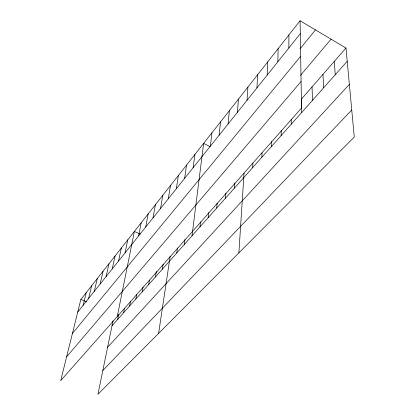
<?xml version="1.0" encoding="UTF-8"?>
<svg xmlns="http://www.w3.org/2000/svg" width="415" height="415" viewBox="0 0 415 415"><rect width="100%" height="100%" fill="white"/><g stroke="black" fill="none" stroke-linecap="round" stroke-linejoin="round"><path stroke-width="0.62" d="M288.866 47.99L288.907 34.948M281.142 135.581L281.214 130.45M277.848 61.768L278.123 48.654M271.353 146.594L271.493 141.458M267.213 75.074L267.706 61.902M261.865 157.259L262.052 152.767M252.673 167.598L252.911 163.111M256.937 87.923L257.637 74.705M238.884 252.849L244.046 173.138M247.003 100.347L247.9 87.088M234.439 188.104L234.833 182.984M237.401 112.361L238.475 99.071M225.418 198.251L225.864 193.141M228.105 123.981L229.35 110.675M216.677 208.081L217.175 202.987M219.11 135.238L220.505 121.917M208.2 217.61L208.75 212.532M210.395 146.137L211.935 132.81M199.983 226.855L200.575 221.786M192.005 235.824L203.63 143.377L209.912 146.562M184.265 244.528L184.945 239.497M193.125 167.733L194.946 154.416M176.749 252.984L177.464 247.968M184.587 178.414L186.537 165.108M158.597 333.406L170.192 256.2M176.318 188.752L178.388 175.467M162.343 269.179L163.126 264.205M155.443 276.945L156.356 271.369M168.314 198.769L170.487 185.51M148.726 284.498L149.462 280.177M160.548 208.475L162.83 195.252M142.195 291.844L143.061 286.931M153.021 217.891L155.397 204.699M135.835 298.997L136.618 294.717M145.717 227.026L148.186 213.87M129.641 305.964L130.445 301.705M123.608 312.749L124.469 308.298M138.631 235.891L141.178 222.777M117.725 319.358L118.737 314.3M117.253 316.598L134.377 231.43L140.265 234.081M113.025 320.774L97.966 394.25L354.27 137.059L345.975 48.026L300.071 20.75L80.852 299.48L60.73 380.576L301.523 108.03L300.071 20.75M125.06 252.865L127.758 239.839M118.56 260.994L121.33 248.02M112.242 268.894L115.074 255.972M106.1 276.577L108.984 263.712M100.119 284.057L103.06 271.249M94.298 291.335L97.292 278.584M88.634 298.427L91.668 285.728M83.114 305.331L86.19 292.694M77.735 312.054L300.289 33.703M300.05 48.804L315.462 29.896M72.407 333.52L300.662 56.29M300.533 75.348L331.066 39.166M66.633 356.786L301.083 81.48M345.975 48.026L301.472 99.029L301.7 112.465M111.993 325.806L347.21 61.28M107.599 347.262L349.363 84.359M102.832 370.507L351.754 110.042M80.852 299.48L86.771 301.892M334.277 61.43L335.237 74.747M322.974 74.389L323.674 87.752M312.044 86.911L312.5 100.316M291.247 119.084L291.252 124.21"/></g></svg>
